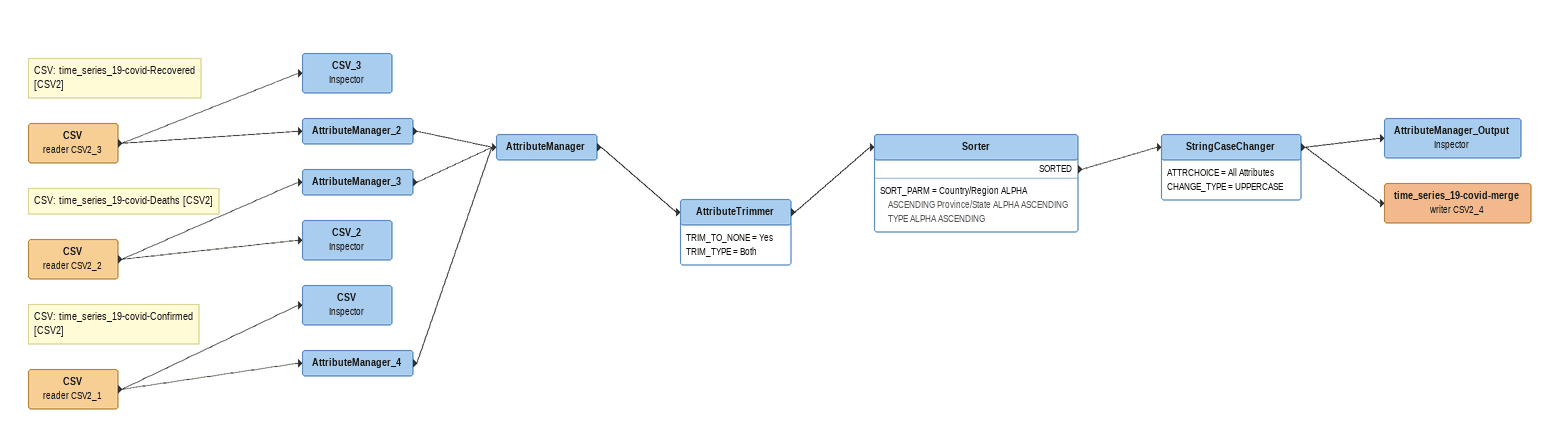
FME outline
Note: CSV: time_series_19-covid-Recovered [CSV2]
CSV (reader CSV2_3)
    -> CSV_3
    -> AttributeManager_2
CSV_3: Inspector
AttributeManager_2
    -> AttributeManager
Note: CSV: time_series_19-covid-Deaths [CSV2]
CSV (reader CSV2_2)
    -> CSV_2
    -> AttributeManager_3
AttributeManager_3
    -> AttributeManager
CSV_2: Inspector
Note: CSV: time_series_19-covid-Confirmed [CSV2]
CSV (reader CSV2_1)
    -> CSV
    -> AttributeManager_4
CSV: Inspector
AttributeManager_4
    -> AttributeManager
AttributeManager
    -> AttributeTrimmer
AttributeTrimmer
    TRIM_TO_NONE = Yes
    TRIM_TYPE = Both
    -> Sorter
Sorter
    SORT_PARM = Country/Region ALPHA ASCENDING Province/State ALPHA ASCENDING TYPE ALPHA ASCENDING
    SORTED -> StringCaseChanger
StringCaseChanger
    ATTRCHOICE = All Attributes
    CHANGE_TYPE = UPPERCASE
    -> time_series_19-covid-merge (writer CSV2_4)
    -> AttributeManager_Output
AttributeManager_Output: Inspector
time_series_19-covid-merge (writer CSV2_4)
